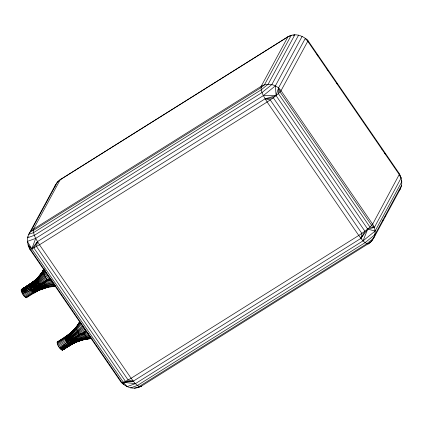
<?xml version="1.0" encoding="UTF-8"?>
<svg xmlns="http://www.w3.org/2000/svg" width="423" height="423" viewBox="0 0 423 423"><rect width="100%" height="100%" fill="white"/><g stroke="black" fill="none" stroke-linecap="round" stroke-linejoin="round"><path stroke-width="0.63" d="M23.233 294.958L35.432 287.36L37.679 289.903L38.752 290.363L39.133 289.845L26.358 297.781C23.519 296.423 21.356 292.859 21.24 289.729L33.338 281.755L37.324 278.223L33.502 281.644L29.235 284.658C28.796 287.756 31.487 291.5 34.205 292.859L39.043 290.152L48.333 286.947M293.06 35.41L294.868 34.755L268.134 84.203L261.192 89.85L33.539 232.639L28.706 234.379L30.742 231.423L33.512 229.113L261.165 86.318C267.659 82.279 276.748 84.463 281.025 90.707L372.647 224.174C377.258 230.588 375.027 240.142 368.137 243.944C363.806 243.093 361.364 238.635 358.762 235.463L267.135 102.001C264.391 97.269 260.394 92.066 261.165 86.318L287.899 36.87C294.35 32.656 302.773 35.416 307.902 40.502L399.529 173.969C401.654 178.522 402.87 183.905 400.502 188.621L373.763 238.064L366.82 243.711L139.167 386.5C133.049 390.323 126.033 386.849 121.301 382.498L29.673 249.031C27.548 244.478 26.332 239.095 28.706 234.379L55.445 184.936L57.475 181.975L60.246 179.664L288.719 36.262M76.616 326.947L69.663 333.921L57.174 342.07C57.29 345.2 59.447 348.764 62.287 350.122L70.371 345.083L70.525 344.639M45.985 272.195C40.143 281.115 30.218 285.774 21.25 290.908C29.933 285.086 39.27 279.233 43.966 269.462L40.328 274.791L40.418 275.537L37.118 279.619L29.219 286.413L21.531 291.801C30.752 287.085 40.18 282.146 47.228 274.384M44.267 269.176C39.445 278.678 30.276 284.705 21.24 289.729L33.369 281.718L33.232 282.527L21.15 290.199C30.059 284.97 39.699 279.439 44.6 269.948M29.822 248.275L29.673 249.031L30.345 249.237L31.778 248.867L39.487 244.79L267.135 102.001L273.306 97.782L278.392 93.652L281.025 90.707L307.759 41.264L307.902 40.502L305.263 38.467L278.53 87.915L276.082 95.635L367.709 229.097L375.116 231.053L401.85 181.604L401.221 180.536M26.718 297.11L26.358 297.781M34.57 292.187L34.205 292.859L39.043 290.152M74.289 342.91L62.287 350.122L62.652 349.451M91.336 338.49C80.55 338.543 70.916 344.179 62.287 350.122C69.081 345.914 75.849 341.102 83.812 339.431L74.85 342.598L70.229 345.168C67.336 344.01 65.142 340.256 65.02 337.147C70.948 333.054 76.404 327.941 79.794 321.522M399.529 173.969L372.647 224.174L370.019 227.114L364.933 231.249L358.762 235.463L131.109 378.257L125.504 381.424L121.967 382.699L121.301 382.498M87.513 332.631L71.365 339.695L69.33 335.661L69.15 334.561L69.663 333.921L68.679 334.693M43.172 270.768L40.243 275.061L33.232 282.527L37.118 279.619L37.007 278.508L43.717 270.181L43.172 270.768C39.598 276.52 34.76 281.496 29.034 285.128M79.698 340.341L79.392 340.779L74.691 342.709M54.673 187.204L55.445 184.936M375.116 231.053L363.087 240.83L135.434 383.619L127.069 386.638L123.405 382.334L31.778 248.867L35.728 238.376L263.376 95.587L275.405 85.811L302.138 36.362M363.087 240.83L367.709 229.097L374.339 227.474L401.078 178.03L399.386 174.725L307.759 41.264L305.263 38.467M44.399 270.117L43.4 272.269L37.05 279.201M44.262 269.044L40.418 275.537L44.098 269.895M74.924 342.487L79.498 340.711M84.51 339.103L91.294 338.368M44.008 269.308C39.186 278.826 29.859 284.663 21.15 290.199M28.177 236.631L27.553 237.784L34.385 235.32L262.038 92.526L271.857 84.547L298.596 35.098M401.654 185.216L374.915 234.665L365.097 242.649L137.449 385.438L130.612 387.902M373.906 237.002L371.732 241.025L368.137 243.944M374.529 235.849L375.153 234.702M382.614 220.901L383.233 219.749M385.099 216.301L385.723 215.148M44.082 269.097C39.36 278.583 30.192 284.668 21.24 289.729L35.135 280.433M43.971 269.43L43.088 271.032L43.585 273.025L45.06 276.668L47.413 280.639L51.638 279.984L39.64 284.88L35.432 287.36L39.233 284.272L49.597 277.985M43.188 270.731L44.145 269.007M43.294 271.598L44.177 270.033M45.129 270.281L43.585 273.025L37.235 280.095L29.219 286.413L37.398 280.618L43.849 273.855L45.568 271.095M79.788 321.321C75.051 330.749 66.067 336.925 57.174 342.07M79.81 321.829C74.95 331.188 65.972 337.364 57.084 342.54M41.491 273.649L43.717 270.181C38.641 278.953 30.059 284.557 21.515 289.528L21.954 289.607M80.254 322.426C74.993 331.6 66.147 337.998 57.179 343.243M399.143 190.593L400.502 188.621M41.856 273.184L42.543 272.227M80.814 323.235C74.945 331.986 66.49 338.834 57.465 344.137M367.709 229.097L360.93 238.376L133.277 381.171L123.405 382.334L123.939 384.533L121.967 382.699L30.345 249.237L28.13 244.975L31.778 248.867L37.462 241.607L265.115 98.818L276.082 95.635L275.405 85.811M70.202 345.179C75.934 341.504 82.538 339.352 89.295 338.601L89.554 338.199L91.405 338.183M81.576 323.865L76.838 329.797L69.494 336.174L65.316 339.214L69.779 336.888L77.256 330.839L82.157 325.536M46.641 273.158C40.037 281.507 30.488 286.688 21.98 292.816L50.305 279.212M39.138 276.642L39.952 275.643M29.087 284.933C34.786 281.131 39.751 276.251 43.41 270.44L40.434 274.638L40.74 274.384L37.092 278.392L41.174 274.146M35.934 279.661L29.494 284.6L21.515 289.528C28.299 285.335 35.379 281.216 40.328 274.791L37.092 278.392M38.535 277.097L39.852 275.622M36.997 278.535L40.243 275.035M76.727 326.551L76.336 327.428L76.838 329.797L79.582 334.968L84.013 333.911L86.815 331.267M59.162 347.294L71.365 339.695L83.347 332.98L85.631 330.638M83.088 326.112C75.849 333.847 66.897 339.669 57.909 345.157M23.952 295.926C31.825 290.892 39.55 285.488 46.773 279.666L50.3 279.032M58.49 346.236L66.342 341.313L83.638 327.196M47.884 275.632L38.493 283.013L22.556 293.895C30.974 289.813 40.132 286.657 47.413 280.639M33.2 282.046L37.324 278.223L33.745 281.581L21.24 289.729M33.999 281.485L35.955 279.809M69.779 336.888L65.761 340.235L70.229 337.813M85.552 330.49L71.059 339.235L59.886 348.266C69.139 343.005 77.864 336.29 88.386 333.773M84.235 328.301L66.342 341.313L75.569 337.221L79.133 334.297L83.347 332.98L86.239 331.553M37.118 279.619L38.16 282.384L30.303 288.793L38.853 283.643L48.819 276.721M61.071 179.056L57.475 181.975L30.742 231.423L33.243 230.519L260.891 87.73L264.486 84.806L291.225 35.363L287.899 36.87L60.246 179.664L33.512 229.113C32.74 234.86 36.738 240.058 39.487 244.79L131.109 378.257C133.71 381.43 136.153 385.882 140.484 386.738L368.956 243.336M29.663 287.545L37.61 281.179M67.696 335.471L65.734 337.02L66.808 336.269M89.184 335.915C78.424 336.999 69.821 344.126 60.605 349.086L79.582 334.968M69.42 333.964L65.02 337.147L69.15 334.561M90.358 336.682C79.529 337.469 69.737 343.227 61.277 349.689C70.535 344.65 79.471 337.464 90.496 337.401M29.15 284.779L33.264 281.866M31.08 290.03L39.233 284.272L38.16 282.384M54.107 284.515C43.236 285.345 34.136 291.5 25.343 297.353M84.875 329.401L66.342 341.313M53.319 282.961C42.601 284.774 33.57 290.918 24.671 296.745M22.493 289.247L29.494 284.6L30.075 284.827M36.706 288.983L31.804 291.003L36.066 288.222L44.584 283.902L52.399 280.994M70.371 345.083L62.562 349.921L71.646 344.121M62.562 349.921L70.525 344.803L74.374 342.778L62.562 349.921L74.353 342.82M25.919 297.707C34.707 291.701 44.383 286.064 55.344 285.911M64.164 338.003L57.888 341.943L57.443 341.863M65.031 338.321L69.33 335.661M68.277 346.014L69.964 344.983M69.964 345.12L61.848 350.043C70.477 344.005 80.121 338.003 90.977 337.94M34.205 292.859L38.467 290.342L48.111 287.016L55.619 286.286M64.931 337.617L69.198 335.101M70.525 344.787L73.306 343.249M70.229 345.168L74.237 342.953M31.804 291.003L45.055 284.483L52.537 282.13M33.766 292.779L38.467 290.342M67.014 342.371L75.987 337.808L78.049 340.087L79.392 340.779L89.385 338.479L84.41 339.267L91.342 338.294M70.007 345.205L79.053 340.705L88.888 338.527L91.368 338.574M37.319 289.602L32.523 291.822L37.018 289.311L45.98 285.504L54.044 283.727M68.685 344.385L78.049 340.087M137.983 387.637L141.308 386.13L137.983 387.637L134.334 388.245M38.118 290.194L33.195 292.425L37.679 289.903L46.948 286.371L54.995 285.176M77.256 339.331L67.854 343.492L76.838 338.871L85.361 335.603L88.967 334.889M79.053 340.705L69.425 344.978L78.752 340.573L88.407 338.31L91.617 338.337M76.161 341.816L77.932 341.065M75.511 342.244L81.496 339.907M74.548 342.709L83.749 339.5M35.728 238.376L27.358 241.396L31.778 248.867M38.752 290.363L48.529 287.043L55.587 286.387M79.603 340.557L83.273 339.489M79.392 340.779L84.256 339.394L91.881 338.395M79.535 340.668L83.77 339.489M86.387 338.797L87.646 338.569M84.256 339.394L91.833 338.485M86.345 338.86L91.32 338.326M48.952 286.736L50.189 286.598M53.287 286.265L54.53 286.128M83.347 332.98C85.398 335.629 87.815 339.727 91.839 338.495M89.306 338.617L91.854 338.527M263.376 95.587L276.082 95.635M48.529 287.043L46.424 285.932L43.648 282.633M123.405 382.334L135.434 383.619M400.264 177.163L401.078 178.03L399.418 174.831M75.569 337.221L75.987 337.808M307.611 40.846L308.356 41.935M316.959 54.467L318.08 56.1M327.058 69.171L327.804 70.26M336.407 82.792L337.528 84.426M381.662 148.706L382.408 149.795M384.65 153.063L385.776 154.702M39.233 284.272L39.64 284.88M28.13 244.975L29.541 247.725M278.53 87.915L278.392 93.652L370.019 227.114L374.339 227.474L371.701 225.438L280.074 91.971L278.53 87.915M37.462 241.607L36.51 246.567L128.137 380.034L133.277 381.171L125.504 381.424L33.882 247.957L37.462 241.607M361.882 233.417L360.93 238.376L364.933 231.249L273.306 97.782L265.115 98.818L270.255 99.955L361.882 233.417"/></g></svg>
